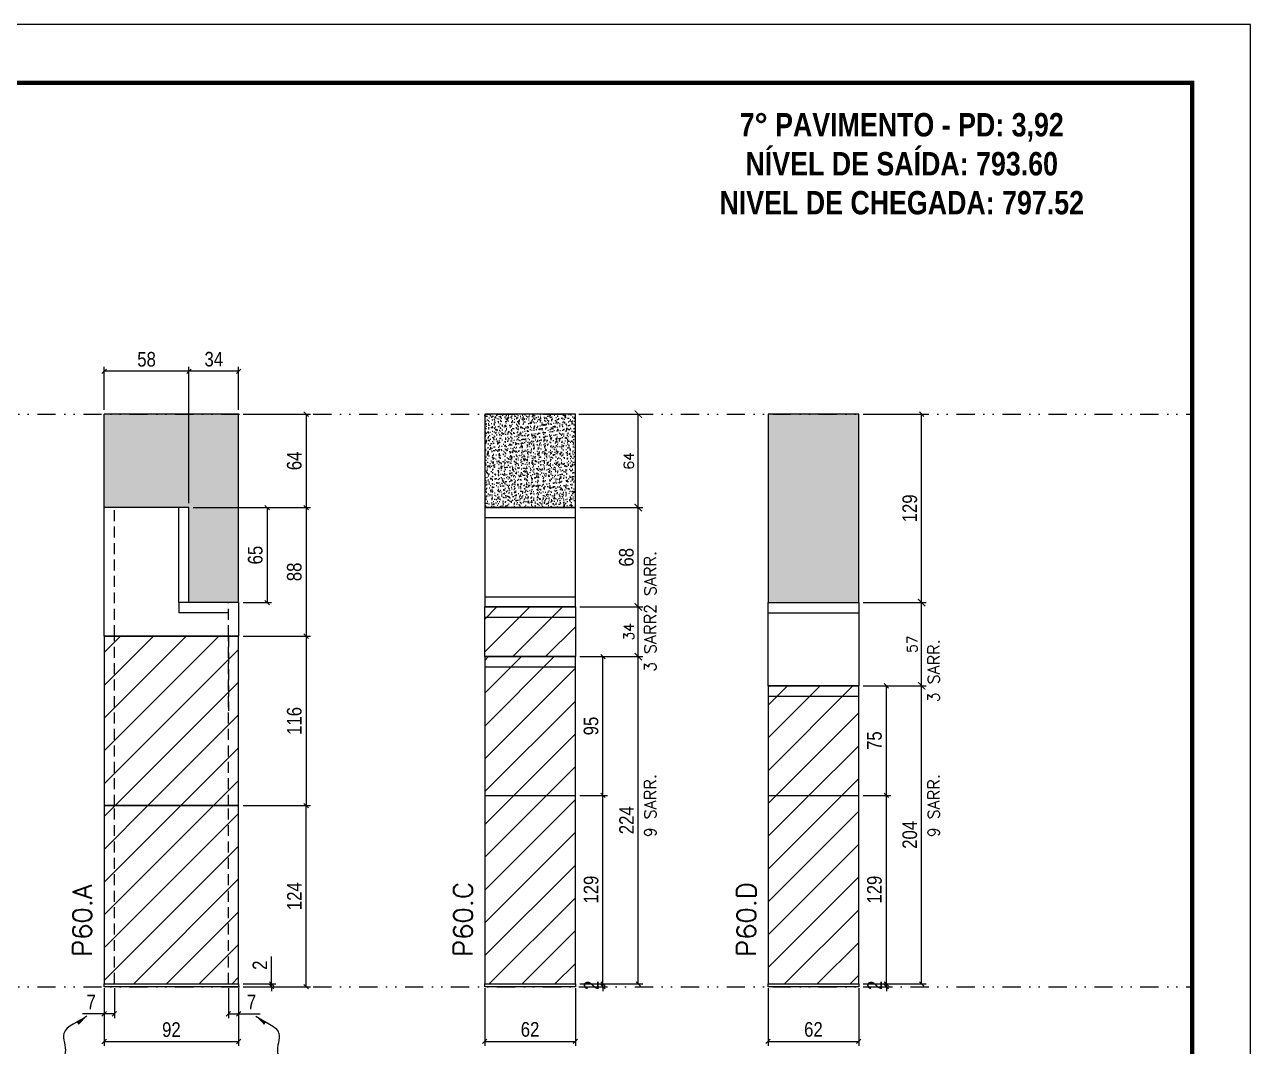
# Model space of a CAD drawing. Extents: x 28748 to 35002, y 14885 to 43501.
# Drawn here: x 34149 to 34988, y 32464 to 33164 of the extents above; entities that cross this region are included whole.
import ezdxf

# ---------------------------------------------------------------- set-up
doc = ezdxf.new("R2010")
doc.units = 0
for name, pattern in [('DASHED', [0.75, 0.5, -0.25]), ('DIVIDE2', [0.625, 0.25, -0.125, 0, -0.125, 0, -0.125]), ('HIDDEN', [0.375, 0.25, -0.125])]:
    doc.linetypes.add(name, pattern=pattern)
for name, color, linetype in [('COTA', 241, 'Continuous'), ('NOMENCLATURA', 7, 'Continuous'), ('Nível', 160, 'Continuous'), ('Painéis', 200, 'Continuous'), ('SARR_2.2x7', 40, 'Continuous'), ('Sarrafo de Pressão', 42, 'HIDDEN')]:
    doc.layers.add(name, color=color, linetype=linetype)
for name, color, linetype, lineweight in [('Folhas', 255, 'Continuous', 9), ('Hachura', 251, 'Continuous', 9), ('SARRAFO DE PRESSAO', 251, 'DASHED', 9), ('Texto Seção', 7, 'Continuous', 15)]:
    doc.layers.add(name, color=color, linetype=linetype, lineweight=lineweight)
doc.styles.add('COTA TECNICA', font='techl___.ttf', dxfattribs={"height": 10})
doc.styles.add('COTA TECNICA-50', font='techl___.ttf', dxfattribs={"height": 10})
doc.styles.add('REGUA-120', font='ROMANS.shx', dxfattribs={"height": 15})
doc.styles.add('ROMANC', font='techb___.ttf', dxfattribs={"height": 2.5})
doc.styles.add('ROMANS', font='romans.shx')
doc.styles.get("Standard").update_dxf_attribs({"font": 'arial.ttf'})
doc.dimstyles.new('COTA PAINEL-50', dxfattribs={"dimtxt": 10, "dimasz": 3, "dimexe": 3, "dimexo": 3, "dimgap": 3, "dimtad": 1, "dimdec": 1, "dimzin": 12, "dimdsep": 46, "dimtxsty": 'COTA TECNICA-50', "dimblk1": 'OBLIQUE', "dimblk2": 'OBLIQUE', "dimsah": 1, "dimcen": 0.9, "dimclrd": 4, "dimclre": 4, "dimclrt": 240, "dimadec": 1, "dimazin": 3, "dimtfac": 1, "dimtdec": 1, "dimtmove": 0, "dimatfit": 3, "dimfxl": 1, "dimtolj": 1, "dimtzin": 12, "dimarcsym": 0})
doc.dimstyles.new('Cota Paínel', dxfattribs={"dimtxt": 7, "dimasz": 5, "dimexe": 3, "dimexo": 3, "dimgap": 3, "dimtad": 1, "dimdec": 1, "dimzin": 12, "dimdsep": 46, "dimtxsty": 'ROMANS', "dimblk": 'ARCHTICK', "dimcen": 0, "dimclrd": 4, "dimclre": 4, "dimclrt": 1, "dimadec": 1, "dimazin": 3, "dimtfac": 1, "dimtdec": 1, "dimtmove": 0, "dimatfit": 3, "dimldrblk": 'OBLIQUE', "dimfxl": 1, "dimtolj": 1, "dimtzin": 12, "dimarcsym": 0})
doc.dimstyles.new('PAINEL', dxfattribs={"dimtxt": 10, "dimasz": 3, "dimexe": 3, "dimexo": 3, "dimgap": 3, "dimtad": 1, "dimdec": 1, "dimzin": 12, "dimdsep": 46, "dimtxsty": 'COTA TECNICA', "dimblk1": 'OBLIQUE', "dimblk2": 'OBLIQUE', "dimsah": 1, "dimcen": 0.9, "dimclrd": 4, "dimclre": 4, "dimclrt": 240, "dimadec": 1, "dimazin": 3, "dimtfac": 1, "dimtdec": 1, "dimtmove": 0, "dimatfit": 3, "dimfxl": 1, "dimtolj": 1, "dimtzin": 12, "dimarcsym": 0})
doc.dimstyles.get("Standard").update_dxf_attribs({"dimtxt": 0.18, "dimasz": 0.18, "dimexe": 0.18, "dimexo": 0.0625, "dimgap": 0.09, "dimtad": 0, "dimtih": 1, "dimtoh": 1, "dimdec": 4, "dimzin": 0, "dimdsep": 46, "dimtxsty": 'Standard', "dimcen": 0.09, "dimadec": 0, "dimazin": 0, "dimtfac": 1, "dimtdec": 4, "dimtofl": 0, "dimtmove": 0, "dimatfit": 3, "dimfxl": 1, "dimtolj": 1, "dimtzin": 0, "dimarcsym": 0})
pattern_1 = [(45, (-96946.595, 3666.239), (-11.2253202, 11.2253202), [])]
pattern_2 = [(45, (-97242.046, 3666.239), (-11.2253202, 11.2253202), [])]

# ---------------------------------------------------------------- blocks, each defined once
blk = doc.blocks.new('9999999999')
at = {"layer": 'Folhas'}
blk.add_lwpolyline([(98138.98, 34190.21), (99623.98, 34190.21), (99623.98, 35240.21), (98138.98, 35240.21)], close=True, dxfattribs=at)
at = {"layer": 'Folhas', "color": 30, "const_width": 3}
blk.add_lwpolyline([(98213.98, 34230.21), (99583.98, 34230.21), (99583.98, 35200.21), (98213.98, 35200.21)], close=True, dxfattribs=at)
blk = doc.blocks.new('_Oblique')
at = {"color": 0, "linetype": 'ByBlock', "lineweight": -2}
blk.add_line((-0.5, -0.5), (0.5, 0.5), dxfattribs=at)
blk = doc.blocks.new('*D822')
at = {"layer": 'COTA', "color": 4, "lineweight": -2, "transparency": 16777216}
for p, q in [((34203.86, 32503.85), (34203.86, 32464.4)), ((34295.86, 32503.85), (34295.86, 32464.4)), ((34203.86, 32467.4), (34295.86, 32467.4))]:
    blk.add_line(p, q, dxfattribs=at)
at = {"layer": 'Defpoints', "color": 0, "transparency": 16777216}
for p in [(34203.86, 32506.85), (34295.86, 32506.85), (34295.86, 32467.4)]:
    blk.add_point(p, dxfattribs=at)
at = {"layer": 'COTA', "color": 4, "lineweight": -2, "transparency": 16777216, "xscale": 3, "yscale": 3, "zscale": 3, "rotation": 180}
blk.add_blockref('_Oblique', (34203.86, 32467.4), dxfattribs=at)
at = {"layer": 'COTA', "color": 4, "lineweight": -2, "transparency": 16777216, "xscale": 3, "yscale": 3, "zscale": 3}
blk.add_blockref('_Oblique', (34295.86, 32467.4), dxfattribs=at)
at = {"layer": 'COTA', "color": 240, "transparency": 16777216, "insert": (34249.86, 32475.49), "char_height": 10, "attachment_point": 5, "style": 'COTA TECNICA'}
blk.add_mtext('\\A1;92', dxfattribs=at)
blk = doc.blocks.new('*D823')
at = {"layer": 'COTA', "color": 4, "lineweight": -2, "transparency": 16777216}
for p, q in [((34210.86, 32503.85), (34210.86, 32483.34)), ((34203.86, 32501.85), (34203.86, 32483.34)), ((34203.86, 32486.34), (34189.13, 32486.34)), ((34210.86, 32486.34), (34203.86, 32486.34))]:
    blk.add_line(p, q, dxfattribs=at)
at = {"layer": 'Defpoints', "color": 0, "transparency": 16777216}
for p in [(34203.86, 32504.85), (34210.86, 32506.85), (34203.86, 32486.34)]:
    blk.add_point(p, dxfattribs=at)
at = {"layer": 'COTA', "color": 4, "lineweight": -2, "transparency": 16777216, "xscale": 3, "yscale": 3, "zscale": 3, "rotation": 180}
blk.add_blockref('_Oblique', (34203.86, 32486.34), dxfattribs=at)
at = {"layer": 'COTA', "color": 4, "lineweight": -2, "transparency": 16777216, "xscale": 3, "yscale": 3, "zscale": 3}
blk.add_blockref('_Oblique', (34210.86, 32486.34), dxfattribs=at)
at = {"layer": 'COTA', "color": 240, "transparency": 16777216, "insert": (34194.99, 32494.41), "char_height": 10, "attachment_point": 5, "style": 'COTA TECNICA-50'}
blk.add_mtext('\\A1;7', dxfattribs=at)
blk = doc.blocks.new('*D824')
at = {"layer": 'COTA', "color": 4, "lineweight": -2, "transparency": 16777216}
for p, q in [((34288.86, 32503.85), (34288.86, 32483.34)), ((34295.86, 32501.85), (34295.86, 32483.34)), ((34288.86, 32486.34), (34295.86, 32486.34)), ((34295.86, 32486.34), (34310.59, 32486.34))]:
    blk.add_line(p, q, dxfattribs=at)
at = {"layer": 'Defpoints', "color": 0, "transparency": 16777216}
for p in [(34288.86, 32506.85), (34295.86, 32504.85), (34295.86, 32486.34)]:
    blk.add_point(p, dxfattribs=at)
at = {"layer": 'COTA', "color": 4, "lineweight": -2, "transparency": 16777216, "xscale": 3, "yscale": 3, "zscale": 3, "rotation": 180}
blk.add_blockref('_Oblique', (34288.86, 32486.34), dxfattribs=at)
at = {"layer": 'COTA', "color": 4, "lineweight": -2, "transparency": 16777216, "xscale": 3, "yscale": 3, "zscale": 3}
blk.add_blockref('_Oblique', (34295.86, 32486.34), dxfattribs=at)
at = {"layer": 'COTA', "color": 240, "transparency": 16777216, "insert": (34304.72, 32494.41), "char_height": 10, "attachment_point": 5, "style": 'COTA TECNICA-50'}
blk.add_mtext('\\A1;7', dxfattribs=at)
blk = doc.blocks.new('*D825')
at = {"layer": 'COTA', "color": 4, "lineweight": -2, "transparency": 16777216}
for p, q in [((34298.86, 32628.85), (34345.1, 32628.85)), ((34342.1, 32504.85), (34342.1, 32628.85)), ((34298.86, 32504.85), (34345.1, 32504.85))]:
    blk.add_line(p, q, dxfattribs=at)
at = {"layer": 'Defpoints', "color": 0, "transparency": 16777216}
for p in [(34295.86, 32628.85), (34342.1, 32628.85), (34295.86, 32504.85)]:
    blk.add_point(p, dxfattribs=at)
at = {"layer": 'COTA', "color": 4, "lineweight": -2, "transparency": 16777216, "xscale": 3, "yscale": 3, "zscale": 3}
for p, rotation in [((34342.1, 32628.85), 90), ((34342.1, 32504.85), 270)]:
    blk.add_blockref('_Oblique', p, dxfattribs=dict(at, rotation=rotation))
at = {"layer": 'COTA', "color": 240, "transparency": 16777216, "insert": (34334.02, 32566.85), "char_height": 10, "attachment_point": 5, "rotation": 90, "style": 'COTA TECNICA-50'}
blk.add_mtext('\\A1;124', dxfattribs=at)
blk = doc.blocks.new('*D826')
at = {"layer": 'COTA', "color": 4, "lineweight": -2, "transparency": 16777216}
for p, q in [((34318.38, 32506.85), (34318.38, 32525.65)), ((34298.86, 32506.85), (34321.38, 32506.85)), ((34298.86, 32504.85), (34321.38, 32504.85)), ((34318.38, 32504.85), (34318.38, 32506.85)), ((34318.38, 32504.85), (34318.38, 32501.85))]:
    blk.add_line(p, q, dxfattribs=at)
at = {"layer": 'Defpoints', "color": 0, "transparency": 16777216}
for p in [(34295.86, 32506.85), (34295.86, 32504.85), (34318.38, 32504.85)]:
    blk.add_point(p, dxfattribs=at)
at = {"layer": 'COTA', "color": 4, "lineweight": -2, "transparency": 16777216, "xscale": 3, "yscale": 3, "zscale": 3}
for p, rotation in [((34318.38, 32506.85), 270), ((34318.38, 32504.85), 90)]:
    blk.add_blockref('_Oblique', p, dxfattribs=dict(at, rotation=rotation))
at = {"layer": 'COTA', "color": 240, "transparency": 16777216, "insert": (34310.38, 32519.6), "char_height": 10, "attachment_point": 5, "rotation": 90, "style": 'COTA TECNICA-50'}
blk.add_mtext('\\A1;2', dxfattribs=at)
blk = doc.blocks.new('*D827')
at = {"layer": 'COTA', "color": 4, "linetype": 'ByBlock', "lineweight": -2, "transparency": 16777216}
for p, q in [((34298.86, 32744.85), (34345.1, 32744.85)), ((34342.1, 32744.85), (34342.1, 32628.85)), ((34298.86, 32628.85), (34345.1, 32628.85))]:
    blk.add_line(p, q, dxfattribs=at)
at = {"layer": 'Defpoints', "color": 0, "linetype": 'ByBlock', "transparency": 16777216}
for p in [(34295.86, 32744.85), (34295.86, 32628.85), (34342.1, 32628.85)]:
    blk.add_point(p, dxfattribs=at)
at = {"layer": 'COTA', "color": 4, "linetype": 'ByBlock', "lineweight": -2, "transparency": 16777216, "xscale": 3, "yscale": 3, "zscale": 3}
for p, rotation in [((34342.1, 32744.85), 90), ((34342.1, 32628.85), 270)]:
    blk.add_blockref('_Oblique', p, dxfattribs=dict(at, rotation=rotation))
at = {"layer": 'COTA', "color": 240, "linetype": 'ByBlock', "transparency": 16777216, "insert": (34333.99, 32686.85), "char_height": 10, "attachment_point": 5, "rotation": 90, "style": 'COTA TECNICA'}
blk.add_mtext('\\A1;116', dxfattribs=at)
blk = doc.blocks.new('*D828')
at = {"layer": 'COTA', "color": 4, "lineweight": -2, "transparency": 16777216}
for p, q in [((34464.3, 32503.85), (34464.3, 32464.51)), ((34526.3, 32503.85), (34526.3, 32464.51)), ((34464.3, 32467.51), (34526.3, 32467.51))]:
    blk.add_line(p, q, dxfattribs=at)
at = {"layer": 'Defpoints', "color": 0, "transparency": 16777216}
for p in [(34464.3, 32506.85), (34526.3, 32506.85), (34526.3, 32467.51)]:
    blk.add_point(p, dxfattribs=at)
at = {"layer": 'COTA', "color": 4, "lineweight": -2, "transparency": 16777216, "xscale": 3, "yscale": 3, "zscale": 3, "rotation": 180}
blk.add_blockref('_Oblique', (34464.3, 32467.51), dxfattribs=at)
at = {"layer": 'COTA', "color": 4, "lineweight": -2, "transparency": 16777216, "xscale": 3, "yscale": 3, "zscale": 3}
blk.add_blockref('_Oblique', (34526.3, 32467.51), dxfattribs=at)
at = {"layer": 'COTA', "color": 240, "transparency": 16777216, "insert": (34495.3, 32475.61), "char_height": 10, "attachment_point": 5, "style": 'COTA TECNICA'}
blk.add_mtext('\\A1;62', dxfattribs=at)
blk = doc.blocks.new('*D829')
at = {"layer": 'COTA', "color": 4, "lineweight": -2, "transparency": 16777216}
for p, q in [((34529.3, 32506.85), (34548.21, 32506.85)), ((34529.3, 32504.85), (34548.21, 32504.85)), ((34545.21, 32506.85), (34545.21, 32509.85)), ((34545.21, 32504.85), (34545.21, 32506.85)), ((34545.21, 32504.85), (34545.21, 32501.85))]:
    blk.add_line(p, q, dxfattribs=at)
at = {"layer": 'Defpoints', "color": 0, "transparency": 16777216}
for p in [(34526.3, 32506.85), (34526.3, 32504.85), (34545.21, 32506.85)]:
    blk.add_point(p, dxfattribs=at)
at = {"layer": 'COTA', "color": 4, "lineweight": -2, "transparency": 16777216, "xscale": 3, "yscale": 3, "zscale": 3}
for p, rotation in [((34545.21, 32506.85), 270), ((34545.21, 32504.85), 90)]:
    blk.add_blockref('_Oblique', p, dxfattribs=dict(at, rotation=rotation))
at = {"layer": 'COTA', "color": 240, "transparency": 16777216, "insert": (34537.21, 32505.85), "char_height": 10, "attachment_point": 5, "rotation": 90, "style": 'COTA TECNICA-50'}
blk.add_mtext('\\A1;2', dxfattribs=at)
blk = doc.blocks.new('*D1702')
at = {"layer": 'COTA', "color": 4, "linetype": 'ByBlock', "lineweight": -2, "transparency": 16777216}
for p, q in [((34529.3, 32730.85), (34572.39, 32730.85)), ((34569.39, 32506.85), (34569.39, 32730.85)), ((34529.3, 32506.85), (34572.39, 32506.85))]:
    blk.add_line(p, q, dxfattribs=at)
at = {"layer": 'Defpoints', "color": 0, "linetype": 'ByBlock', "transparency": 16777216}
for p in [(34526.3, 32730.85), (34569.39, 32730.85), (34526.3, 32506.85)]:
    blk.add_point(p, dxfattribs=at)
at = {"layer": 'COTA', "color": 4, "linetype": 'ByBlock', "lineweight": -2, "transparency": 16777216, "xscale": 3, "yscale": 3, "zscale": 3}
for p, rotation in [((34569.39, 32730.85), 90), ((34569.39, 32506.85), 270)]:
    blk.add_blockref('_Oblique', p, dxfattribs=dict(at, rotation=rotation))
at = {"layer": 'COTA', "color": 240, "linetype": 'ByBlock', "transparency": 16777216, "insert": (34561.31, 32618.85), "char_height": 10, "attachment_point": 5, "rotation": 90, "style": 'COTA TECNICA'}
blk.add_mtext('\\A1;224', dxfattribs=at)
blk = doc.blocks.new('*D1703')
at = {"layer": 'COTA', "color": 4, "linetype": 'ByBlock', "lineweight": -2, "transparency": 16777216}
for p, q in [((34529.3, 32635.85), (34548.21, 32635.85)), ((34545.21, 32506.85), (34545.21, 32635.85)), ((34529.3, 32506.85), (34548.21, 32506.85))]:
    blk.add_line(p, q, dxfattribs=at)
at = {"layer": 'Defpoints', "color": 0, "linetype": 'ByBlock', "transparency": 16777216}
for p in [(34526.3, 32635.85), (34545.21, 32635.85), (34526.3, 32506.85)]:
    blk.add_point(p, dxfattribs=at)
at = {"layer": 'COTA', "color": 4, "linetype": 'ByBlock', "lineweight": -2, "transparency": 16777216, "xscale": 3, "yscale": 3, "zscale": 3}
for p, rotation in [((34545.21, 32635.85), 90), ((34545.21, 32506.85), 270)]:
    blk.add_blockref('_Oblique', p, dxfattribs=dict(at, rotation=rotation))
at = {"layer": 'COTA', "color": 240, "linetype": 'ByBlock', "transparency": 16777216, "insert": (34537.12, 32571.35), "char_height": 10, "attachment_point": 5, "rotation": 90, "style": 'COTA TECNICA'}
blk.add_mtext('\\A1;129', dxfattribs=at)
blk = doc.blocks.new('*D1704')
at = {"layer": 'COTA', "color": 4, "linetype": 'ByBlock', "lineweight": -2, "transparency": 16777216}
for p, q in [((34529.3, 32730.85), (34548.21, 32730.85)), ((34545.21, 32635.85), (34545.21, 32730.85)), ((34529.3, 32635.85), (34548.21, 32635.85))]:
    blk.add_line(p, q, dxfattribs=at)
at = {"layer": 'Defpoints', "color": 0, "linetype": 'ByBlock', "transparency": 16777216}
for p in [(34526.3, 32730.85), (34545.21, 32730.85), (34526.3, 32635.85)]:
    blk.add_point(p, dxfattribs=at)
at = {"layer": 'COTA', "color": 4, "linetype": 'ByBlock', "lineweight": -2, "transparency": 16777216, "xscale": 3, "yscale": 3, "zscale": 3}
for p, rotation in [((34545.21, 32730.85), 90), ((34545.21, 32635.85), 270)]:
    blk.add_blockref('_Oblique', p, dxfattribs=dict(at, rotation=rotation))
at = {"layer": 'COTA', "color": 240, "linetype": 'ByBlock', "transparency": 16777216, "insert": (34537.07, 32683.35), "char_height": 10, "attachment_point": 5, "rotation": 90, "style": 'COTA TECNICA'}
blk.add_mtext('\\A1;95', dxfattribs=at)
blk = doc.blocks.new('*D830')
at = {"layer": 'COTA', "color": 4, "lineweight": -2, "transparency": 16777216}
for p, q in [((34658.23, 32503.85), (34658.23, 32464.51)), ((34720.23, 32503.85), (34720.23, 32464.51)), ((34658.23, 32467.51), (34720.23, 32467.51))]:
    blk.add_line(p, q, dxfattribs=at)
at = {"layer": 'Defpoints', "color": 0, "transparency": 16777216}
for p in [(34658.23, 32506.85), (34720.23, 32506.85), (34720.23, 32467.51)]:
    blk.add_point(p, dxfattribs=at)
at = {"layer": 'COTA', "color": 4, "lineweight": -2, "transparency": 16777216, "xscale": 3, "yscale": 3, "zscale": 3, "rotation": 180}
blk.add_blockref('_Oblique', (34658.23, 32467.51), dxfattribs=at)
at = {"layer": 'COTA', "color": 4, "lineweight": -2, "transparency": 16777216, "xscale": 3, "yscale": 3, "zscale": 3}
blk.add_blockref('_Oblique', (34720.23, 32467.51), dxfattribs=at)
at = {"layer": 'COTA', "color": 240, "transparency": 16777216, "insert": (34689.23, 32475.61), "char_height": 10, "attachment_point": 5, "style": 'COTA TECNICA'}
blk.add_mtext('\\A1;62', dxfattribs=at)
blk = doc.blocks.new('*D831')
at = {"layer": 'COTA', "color": 4, "lineweight": -2, "transparency": 16777216}
for p, q in [((34723.23, 32506.85), (34742.14, 32506.85)), ((34723.23, 32504.85), (34742.14, 32504.85)), ((34739.14, 32506.85), (34739.14, 32509.85)), ((34739.14, 32504.85), (34739.14, 32506.85)), ((34739.14, 32504.85), (34739.14, 32501.85))]:
    blk.add_line(p, q, dxfattribs=at)
at = {"layer": 'Defpoints', "color": 0, "transparency": 16777216}
for p in [(34720.23, 32506.85), (34720.23, 32504.85), (34739.14, 32506.85)]:
    blk.add_point(p, dxfattribs=at)
at = {"layer": 'COTA', "color": 4, "lineweight": -2, "transparency": 16777216, "xscale": 3, "yscale": 3, "zscale": 3}
for p, rotation in [((34739.14, 32506.85), 270), ((34739.14, 32504.85), 90)]:
    blk.add_blockref('_Oblique', p, dxfattribs=dict(at, rotation=rotation))
at = {"layer": 'COTA', "color": 240, "transparency": 16777216, "insert": (34731.14, 32505.85), "char_height": 10, "attachment_point": 5, "rotation": 90, "style": 'COTA TECNICA-50'}
blk.add_mtext('\\A1;2', dxfattribs=at)
blk = doc.blocks.new('*D1705')
at = {"layer": 'COTA', "color": 4, "linetype": 'ByBlock', "lineweight": -2, "transparency": 16777216}
for p, q in [((34723.23, 32710.85), (34766.31, 32710.85)), ((34763.31, 32506.85), (34763.31, 32710.85)), ((34723.23, 32506.85), (34766.31, 32506.85))]:
    blk.add_line(p, q, dxfattribs=at)
at = {"layer": 'Defpoints', "color": 0, "linetype": 'ByBlock', "transparency": 16777216}
for p in [(34720.23, 32710.85), (34763.31, 32710.85), (34720.23, 32506.85)]:
    blk.add_point(p, dxfattribs=at)
at = {"layer": 'COTA', "color": 4, "linetype": 'ByBlock', "lineweight": -2, "transparency": 16777216, "xscale": 3, "yscale": 3, "zscale": 3}
for p, rotation in [((34763.31, 32710.85), 90), ((34763.31, 32506.85), 270)]:
    blk.add_blockref('_Oblique', p, dxfattribs=dict(at, rotation=rotation))
at = {"layer": 'COTA', "color": 240, "linetype": 'ByBlock', "transparency": 16777216, "insert": (34755.21, 32608.85), "char_height": 10, "attachment_point": 5, "rotation": 90, "style": 'COTA TECNICA'}
blk.add_mtext('\\A1;204', dxfattribs=at)
blk = doc.blocks.new('*D1706')
at = {"layer": 'COTA', "color": 4, "linetype": 'ByBlock', "lineweight": -2, "transparency": 16777216}
for p, q in [((34723.23, 32635.85), (34742.14, 32635.85)), ((34739.14, 32506.85), (34739.14, 32635.85)), ((34723.23, 32506.85), (34742.14, 32506.85))]:
    blk.add_line(p, q, dxfattribs=at)
at = {"layer": 'Defpoints', "color": 0, "linetype": 'ByBlock', "transparency": 16777216}
for p in [(34720.23, 32635.85), (34739.14, 32635.85), (34720.23, 32506.85)]:
    blk.add_point(p, dxfattribs=at)
at = {"layer": 'COTA', "color": 4, "linetype": 'ByBlock', "lineweight": -2, "transparency": 16777216, "xscale": 3, "yscale": 3, "zscale": 3}
for p, rotation in [((34739.14, 32635.85), 90), ((34739.14, 32506.85), 270)]:
    blk.add_blockref('_Oblique', p, dxfattribs=dict(at, rotation=rotation))
at = {"layer": 'COTA', "color": 240, "linetype": 'ByBlock', "transparency": 16777216, "insert": (34731.05, 32571.35), "char_height": 10, "attachment_point": 5, "rotation": 90, "style": 'COTA TECNICA'}
blk.add_mtext('\\A1;129', dxfattribs=at)
blk = doc.blocks.new('*D1707')
at = {"layer": 'COTA', "color": 4, "linetype": 'ByBlock', "lineweight": -2, "transparency": 16777216}
for p, q in [((34723.23, 32710.85), (34742.14, 32710.85)), ((34739.14, 32635.85), (34739.14, 32710.85)), ((34723.23, 32635.85), (34742.14, 32635.85))]:
    blk.add_line(p, q, dxfattribs=at)
at = {"layer": 'Defpoints', "color": 0, "linetype": 'ByBlock', "transparency": 16777216}
for p in [(34720.23, 32710.85), (34739.14, 32710.85), (34720.23, 32635.85)]:
    blk.add_point(p, dxfattribs=at)
at = {"layer": 'COTA', "color": 4, "linetype": 'ByBlock', "lineweight": -2, "transparency": 16777216, "xscale": 3, "yscale": 3, "zscale": 3}
for p, rotation in [((34739.14, 32710.85), 90), ((34739.14, 32635.85), 270)]:
    blk.add_blockref('_Oblique', p, dxfattribs=dict(at, rotation=rotation))
at = {"layer": 'COTA', "color": 240, "linetype": 'ByBlock', "transparency": 16777216, "insert": (34731.03, 32673.35), "char_height": 10, "attachment_point": 5, "rotation": 90, "style": 'COTA TECNICA'}
blk.add_mtext('\\A1;75', dxfattribs=at)
blk = doc.blocks.new('_ArchTick')
at = {"color": 0, "linetype": 'ByBlock', "const_width": 0.15}
blk.add_lwpolyline([(-0.5, -0.5), (0.5, 0.5)], dxfattribs=at)
blk = doc.blocks.new('*D1709')
at = {"layer": 'COTA', "color": 4, "lineweight": -2, "transparency": 16777216}
for p, q in [((34529.3, 32764.85), (34572.39, 32764.85)), ((34569.39, 32730.85), (34569.39, 32764.85)), ((34529.3, 32730.85), (34572.39, 32730.85))]:
    blk.add_line(p, q, dxfattribs=at)
at = {"layer": 'Defpoints', "color": 0, "transparency": 16777216}
for p in [(34526.3, 32764.85), (34569.39, 32764.85), (34526.3, 32730.85)]:
    blk.add_point(p, dxfattribs=at)
at = {"layer": 'COTA', "color": 4, "lineweight": -2, "transparency": 16777216, "xscale": 5, "yscale": 5, "zscale": 5}
for p, rotation in [((34569.39, 32764.85), 90), ((34569.39, 32730.85), 270)]:
    blk.add_blockref('_ArchTick', p, dxfattribs=dict(at, rotation=rotation))
at = {"layer": 'COTA', "color": 1, "transparency": 16777216, "insert": (34562.89, 32747.85), "char_height": 7, "attachment_point": 5, "rotation": 90, "style": 'ROMANS'}
blk.add_mtext('\\A1;34', dxfattribs=at)
blk = doc.blocks.new('*D1710')
at = {"layer": 'COTA', "color": 4, "lineweight": -2, "transparency": 16777216}
for p, q in [((34723.23, 32767.85), (34766.31, 32767.85)), ((34763.31, 32710.85), (34763.31, 32767.85)), ((34723.23, 32710.85), (34766.31, 32710.85))]:
    blk.add_line(p, q, dxfattribs=at)
at = {"layer": 'Defpoints', "color": 0, "transparency": 16777216}
for p in [(34720.23, 32767.85), (34763.31, 32767.85), (34720.23, 32710.85)]:
    blk.add_point(p, dxfattribs=at)
at = {"layer": 'COTA', "color": 4, "lineweight": -2, "transparency": 16777216, "xscale": 5, "yscale": 5, "zscale": 5}
for p, rotation in [((34763.31, 32767.85), 90), ((34763.31, 32710.85), 270)]:
    blk.add_blockref('_ArchTick', p, dxfattribs=dict(at, rotation=rotation))
at = {"layer": 'COTA', "color": 1, "transparency": 16777216, "insert": (34756.81, 32739.35), "char_height": 7, "attachment_point": 5, "rotation": 90, "style": 'ROMANS'}
blk.add_mtext('\\A1;57', dxfattribs=at)
blk = doc.blocks.new('*D2071')
at = {"layer": 'COTA', "color": 4, "lineweight": -2, "transparency": 16777216}
for p, q in [((34723.23, 32896.85), (34766.31, 32896.85)), ((34763.31, 32767.85), (34763.31, 32896.85)), ((34723.23, 32767.85), (34766.31, 32767.85))]:
    blk.add_line(p, q, dxfattribs=at)
at = {"layer": 'Defpoints', "color": 0, "transparency": 16777216}
for p in [(34720.23, 32896.85), (34763.31, 32896.85), (34720.23, 32767.85)]:
    blk.add_point(p, dxfattribs=at)
at = {"layer": 'COTA', "color": 4, "lineweight": -2, "transparency": 16777216, "xscale": 3, "yscale": 3, "zscale": 3}
for p, rotation in [((34763.31, 32896.85), 90), ((34763.31, 32767.85), 270)]:
    blk.add_blockref('_Oblique', p, dxfattribs=dict(at, rotation=rotation))
at = {"layer": 'COTA', "color": 240, "transparency": 16777216, "insert": (34755.22, 32832.35), "char_height": 10, "attachment_point": 5, "rotation": 90, "style": 'COTA TECNICA-50'}
blk.add_mtext('\\A1;129', dxfattribs=at)
blk = doc.blocks.new('*D2038')
at = {"layer": 'COTA', "color": 4, "lineweight": -2, "transparency": 16777216}
for p, q in [((34529.3, 32896.85), (34572.39, 32896.85)), ((34569.39, 32832.85), (34569.39, 32896.85)), ((34529.3, 32832.85), (34572.39, 32832.85))]:
    blk.add_line(p, q, dxfattribs=at)
at = {"layer": 'Defpoints', "color": 0, "transparency": 16777216}
for p in [(34526.3, 32896.85), (34569.39, 32896.85), (34526.3, 32832.85)]:
    blk.add_point(p, dxfattribs=at)
at = {"layer": 'COTA', "color": 4, "lineweight": -2, "transparency": 16777216, "xscale": 5, "yscale": 5, "zscale": 5}
for p, rotation in [((34569.39, 32896.85), 90), ((34569.39, 32832.85), 270)]:
    blk.add_blockref('_ArchTick', p, dxfattribs=dict(at, rotation=rotation))
at = {"layer": 'COTA', "color": 1, "transparency": 16777216, "insert": (34562.89, 32864.85), "char_height": 7, "attachment_point": 5, "rotation": 90, "style": 'ROMANS'}
blk.add_mtext('\\A1;64', dxfattribs=at)
blk = doc.blocks.new('*D2162')
at = {"layer": 'COTA', "color": 4, "lineweight": -2, "transparency": 16777216}
for p, q in [((34529.3, 32832.85), (34572.39, 32832.85)), ((34569.39, 32764.85), (34569.39, 32832.85)), ((34529.3, 32764.85), (34572.39, 32764.85))]:
    blk.add_line(p, q, dxfattribs=at)
at = {"layer": 'Defpoints', "color": 0, "transparency": 16777216}
for p in [(34526.3, 32832.85), (34569.39, 32832.85), (34526.3, 32764.85)]:
    blk.add_point(p, dxfattribs=at)
at = {"layer": 'COTA', "color": 4, "lineweight": -2, "transparency": 16777216, "xscale": 3, "yscale": 3, "zscale": 3}
for p, rotation in [((34569.39, 32832.85), 90), ((34569.39, 32764.85), 270)]:
    blk.add_blockref('_Oblique', p, dxfattribs=dict(at, rotation=rotation))
at = {"layer": 'COTA', "color": 240, "transparency": 16777216, "insert": (34561.26, 32798.85), "char_height": 10, "attachment_point": 5, "rotation": 90, "style": 'COTA TECNICA'}
blk.add_mtext('\\A1;68', dxfattribs=at)
blk = doc.blocks.new('*D2536')
at = {"layer": 'COTA', "color": 4, "lineweight": -2, "transparency": 16777216}
for p, q in [((34298.86, 32896.85), (34345.1, 32896.85)), ((34342.1, 32896.85), (34342.1, 32832.85)), ((34298.86, 32832.85), (34345.1, 32832.85))]:
    blk.add_line(p, q, dxfattribs=at)
at = {"layer": 'Defpoints', "color": 0, "transparency": 16777216}
for p in [(34295.86, 32896.85), (34295.86, 32832.85), (34342.1, 32832.85)]:
    blk.add_point(p, dxfattribs=at)
at = {"layer": 'COTA', "color": 4, "lineweight": -2, "transparency": 16777216, "xscale": 3, "yscale": 3, "zscale": 3}
for p, rotation in [((34342.1, 32896.85), 90), ((34342.1, 32832.85), 270)]:
    blk.add_blockref('_Oblique', p, dxfattribs=dict(at, rotation=rotation))
at = {"layer": 'COTA', "color": 240, "transparency": 16777216, "insert": (34333.99, 32864.85), "char_height": 10, "attachment_point": 5, "rotation": 90, "style": 'COTA TECNICA'}
blk.add_mtext('\\A1;64', dxfattribs=at)
blk = doc.blocks.new('*D2537')
at = {"layer": 'COTA', "color": 4, "lineweight": -2, "transparency": 16777216}
for p, q in [((34261.86, 32835.85), (34261.86, 32929.21)), ((34295.86, 32926.21), (34261.86, 32926.21)), ((34295.86, 32899.85), (34295.86, 32929.21))]:
    blk.add_line(p, q, dxfattribs=at)
at = {"layer": 'Defpoints', "color": 0, "transparency": 16777216}
for p in [(34261.86, 32926.21), (34295.86, 32896.85), (34261.86, 32832.85)]:
    blk.add_point(p, dxfattribs=at)
at = {"layer": 'COTA', "color": 4, "lineweight": -2, "transparency": 16777216, "xscale": 3, "yscale": 3, "zscale": 3, "rotation": 180}
blk.add_blockref('_Oblique', (34261.86, 32926.21), dxfattribs=at)
at = {"layer": 'COTA', "color": 4, "lineweight": -2, "transparency": 16777216, "xscale": 3, "yscale": 3, "zscale": 3}
blk.add_blockref('_Oblique', (34295.86, 32926.21), dxfattribs=at)
at = {"layer": 'COTA', "color": 240, "transparency": 16777216, "insert": (34278.86, 32934.43), "char_height": 10, "attachment_point": 5, "style": 'COTA TECNICA'}
blk.add_mtext('\\A1;34', dxfattribs=at)
blk = doc.blocks.new('*D2538')
at = {"layer": 'COTA', "color": 4, "lineweight": -2, "transparency": 16777216}
for p, q in [((34203.86, 32899.85), (34203.86, 32929.21)), ((34261.86, 32926.21), (34203.86, 32926.21)), ((34261.86, 32835.85), (34261.86, 32929.21))]:
    blk.add_line(p, q, dxfattribs=at)
at = {"layer": 'Defpoints', "color": 0, "transparency": 16777216}
for p in [(34203.86, 32926.21), (34203.86, 32896.85), (34261.86, 32832.85)]:
    blk.add_point(p, dxfattribs=at)
at = {"layer": 'COTA', "color": 4, "lineweight": -2, "transparency": 16777216, "xscale": 3, "yscale": 3, "zscale": 3, "rotation": 180}
blk.add_blockref('_Oblique', (34203.86, 32926.21), dxfattribs=at)
at = {"layer": 'COTA', "color": 4, "lineweight": -2, "transparency": 16777216, "xscale": 3, "yscale": 3, "zscale": 3}
blk.add_blockref('_Oblique', (34261.86, 32926.21), dxfattribs=at)
at = {"layer": 'COTA', "color": 240, "transparency": 16777216, "insert": (34232.86, 32934.34), "char_height": 10, "attachment_point": 5, "style": 'COTA TECNICA'}
blk.add_mtext('\\A1;58', dxfattribs=at)
blk = doc.blocks.new('*D2539')
at = {"layer": 'COTA', "color": 4, "lineweight": -2, "transparency": 16777216}
for p, q in [((34264.86, 32832.85), (34318.4, 32832.85)), ((34315.4, 32832.85), (34315.4, 32767.85)), ((34298.86, 32767.85), (34318.4, 32767.85))]:
    blk.add_line(p, q, dxfattribs=at)
at = {"layer": 'Defpoints', "color": 0, "transparency": 16777216}
for p in [(34261.86, 32832.85), (34295.86, 32767.85), (34315.4, 32767.85)]:
    blk.add_point(p, dxfattribs=at)
at = {"layer": 'COTA', "color": 4, "lineweight": -2, "transparency": 16777216, "xscale": 3, "yscale": 3, "zscale": 3}
for p, rotation in [((34315.4, 32832.85), 90), ((34315.4, 32767.85), 270)]:
    blk.add_blockref('_Oblique', p, dxfattribs=dict(at, rotation=rotation))
at = {"layer": 'COTA', "color": 240, "transparency": 16777216, "insert": (34307.29, 32800.35), "char_height": 10, "attachment_point": 5, "rotation": 90, "style": 'COTA TECNICA'}
blk.add_mtext('\\A1;65', dxfattribs=at)
blk = doc.blocks.new('*D2540')
at = {"layer": 'COTA', "color": 4, "lineweight": -2, "transparency": 16777216}
for p, q in [((34264.86, 32832.85), (34345.1, 32832.85)), ((34342.1, 32832.85), (34342.1, 32744.85)), ((34298.86, 32744.85), (34345.1, 32744.85))]:
    blk.add_line(p, q, dxfattribs=at)
at = {"layer": 'Defpoints', "color": 0, "transparency": 16777216}
for p in [(34261.86, 32832.85), (34295.86, 32744.85), (34342.1, 32744.85)]:
    blk.add_point(p, dxfattribs=at)
at = {"layer": 'COTA', "color": 4, "lineweight": -2, "transparency": 16777216, "xscale": 3, "yscale": 3, "zscale": 3}
for p, rotation in [((34342.1, 32832.85), 90), ((34342.1, 32744.85), 270)]:
    blk.add_blockref('_Oblique', p, dxfattribs=dict(at, rotation=rotation))
at = {"layer": 'COTA', "color": 240, "transparency": 16777216, "insert": (34334, 32788.85), "char_height": 10, "attachment_point": 5, "rotation": 90, "style": 'COTA TECNICA'}
blk.add_mtext('\\A1;88', dxfattribs=at)

msp = doc.modelspace()

# ---------------------------------------------------------------- hatches: boundary and pattern name
at = {"layer": 'COTA', "linetype": 'ByBlock'}
h = msp.add_hatch(dxfattribs=at)
h.set_pattern_fill('AR-CONC', color=256, scale=0.03)
h.set_pattern_definition([(50, (3211.149, 41), (5.46554007, -0.47817257), [0.5715, -6.2865]), (355, (3211.149, 41), (-1.05730264, 5.73170536), [0.4572, -5.0292175]), (100.451445, (3211.604, 40.96), (4.4082374, 5.25353256), [0.48570026, -5.34270734]), (46.1842, (3211.149, 42.524), (8.1323712, -1.2612698), [0.85725, -9.42975]), (96.635558, (3211.8265, 42.419), (7.122124, 7.4227837), [0.7285507, -8.0140682]), (351.184151, (3211.149, 42.524), (7.122124, 7.4227837), [0.685799, -7.543792]), (21, (3211.911, 42.143), (4.54843174, -3.06795595), [0.5715, -6.2865]), (326, (3211.911, 42.143), (1.85406085, 5.525639), [0.4572, -5.0292]), (71.451445, (3212.29, 41.8873), (6.4024926, 2.45768307), [0.48570026, -5.3426981]), (37.5, (3211.1488, 41), (0.0926581, 2.53665117), [0, -4.96824, 0, -5.1054, 0, -5.04825]), (7.5, (3211.1488, 41), (2.00458988, 3.00541724), [0, -2.91084, 0, -4.85394, 0, -1.92405]), (327.5, (3209.4495, 41), (4.067717855, -0.17186232), [0, -1.905, 0, -5.9436, 0, -7.8867]), (317.5, (3208.6875, 41), (4.44387544, 0.76279473), [0, -2.4765, 0, -3.94716, 0, -5.6007])])
h.paths.add_polyline_path([(34295.86, 32767.85), (34261.86, 32767.85), (34261.86, 32832.85), (34203.86, 32832.85), (34203.86, 32896.85), (34295.86, 32896.85)])
h = msp.add_hatch(dxfattribs=at)
h.set_pattern_fill('AR-CONC', color=256, scale=0.03)
h.set_pattern_definition([(50, (27370.8086, 35580.31), (5.46554, -0.4781726), [0.5715, -6.2865]), (355, (27370.8086, 35580.31), (-1.0573026, 5.7317054), [0.4572, -5.0292175]), (100.451445, (27371.264, 35580.2703), (4.4082374, 5.2535326), [0.4857003, -5.3427073]), (46.1842, (27370.8086, 35581.834), (8.132371, -1.26127), [0.85725, -9.42975]), (96.63556, (27371.486, 35581.729), (7.122124, 7.422784), [0.728551, -8.014068]), (351.18415, (27370.809, 35581.834), (7.122124, 7.422784), [0.685799, -7.543792]), (21, (27371.5706, 35581.453), (4.5484317, -3.067956), [0.5715, -6.2865]), (326, (27371.5706, 35581.453), (1.854061, 5.525639), [0.4572, -5.0292]), (71.451445, (27371.9496, 35581.1975), (6.4024926, 2.457683), [0.4857003, -5.342698]), (37.5, (27370.8086, 35580.3102), (0.0926581, 2.53665117), [0, -4.96824, 0, -5.1054, 0, -5.04825]), (7.5, (27370.8086, 35580.3102), (2.0045899, 3.0054172), [0, -2.91084, 0, -4.85394, 0, -1.92405]), (327.5, (27369.1093, 35580.3102), (4.06771786, -0.1718623), [0, -1.905, 0, -5.9436, 0, -7.8867]), (317.5, (27368.3473, 35580.31), (4.4438754, 0.7627947), [0, -2.4765, 0, -3.94716, 0, -5.6007])])
h.paths.add_polyline_path([(34526.3, 32896.85), (34464.3, 32896.85), (34464.3, 32832.85), (34526.3, 32832.85)])
h = msp.add_hatch(dxfattribs=at)
h.set_pattern_fill('AR-CONC', color=256, scale=0.03)
h.set_pattern_definition([(50, (27370.8086, 35571.31), (5.46554, -0.4781726), [0.5715, -6.2865]), (355, (27370.8086, 35571.31), (-1.0573026, 5.7317054), [0.4572, -5.0292175]), (100.451445, (27371.264, 35571.2703), (4.4082374, 5.2535326), [0.4857003, -5.3427073]), (46.1842, (27370.8086, 35572.834), (8.132371, -1.26127), [0.85725, -9.42975]), (96.63556, (27371.486, 35572.729), (7.122124, 7.422784), [0.728551, -8.014068]), (351.18415, (27370.809, 35572.834), (7.122124, 7.422784), [0.685799, -7.543792]), (21, (27371.5706, 35572.453), (4.5484317, -3.067956), [0.5715, -6.2865]), (326, (27371.5706, 35572.453), (1.854061, 5.525639), [0.4572, -5.0292]), (71.451445, (27371.9496, 35572.1975), (6.4024926, 2.457683), [0.4857003, -5.342698]), (37.5, (27370.8086, 35571.3102), (0.0926581, 2.53665117), [0, -4.96824, 0, -5.1054, 0, -5.04825]), (7.5, (27370.8086, 35571.3102), (2.0045899, 3.0054172), [0, -2.91084, 0, -4.85394, 0, -1.92405]), (327.5, (27369.1093, 35571.3102), (4.06771786, -0.1718623), [0, -1.905, 0, -5.9436, 0, -7.8867]), (317.5, (27368.3473, 35571.31), (4.4438754, 0.7627947), [0, -2.4765, 0, -3.94716, 0, -5.6007])])
h.paths.add_polyline_path([(34658.23, 32767.85), (34720.23, 32767.85), (34720.23, 32896.85), (34658.23, 32896.85)])
at = {"layer": 'Hachura', "linetype": 'ByBlock'}
h = msp.add_hatch(dxfattribs=at)
h.set_pattern_fill('ANSI31', color=256, scale=5)
h.set_pattern_definition([(45, (27370.809, 35541.31), (-11.22532, 11.22532), [])])
h.paths.add_polyline_path([(34464.3, 32764.85), (34464.3, 32730.85), (34526.3, 32730.85), (34526.3, 32764.85)])
h = msp.add_hatch(dxfattribs=at)
h.set_pattern_fill('ANSI31', color=256, scale=5)
h.set_pattern_definition(pattern_1)
h.paths.add_polyline_path([(34295.86, 32744.85), (34203.86, 32744.85), (34203.86, 32628.85), (34295.86, 32628.85)])
h = msp.add_hatch(dxfattribs=at)
h.set_pattern_fill('ANSI31', color=256, scale=5)
h.set_pattern_definition(pattern_2)
h.paths.add_polyline_path([(34464.3, 32635.85), (34526.3, 32635.85), (34526.3, 32730.85), (34464.3, 32730.85)])
h = msp.add_hatch(dxfattribs=at)
h.set_pattern_fill('ANSI31', color=256, scale=5)
h.set_pattern_definition(pattern_2)
h.paths.add_polyline_path([(34658.23, 32635.85), (34720.23, 32635.85), (34720.23, 32710.85), (34658.23, 32710.85)])
h = msp.add_hatch(dxfattribs=at)
h.set_pattern_fill('ANSI31', color=256, scale=5)
h.set_pattern_definition(pattern_2)
h.paths.add_polyline_path([(34526.3, 32635.85), (34464.3, 32635.85), (34464.3, 32506.85), (34526.3, 32506.85)])
h = msp.add_hatch(dxfattribs=at)
h.set_pattern_fill('ANSI31', color=256, scale=5)
h.set_pattern_definition(pattern_2)
h.paths.add_polyline_path([(34720.23, 32635.85), (34658.23, 32635.85), (34658.23, 32506.85), (34720.23, 32506.85)])
h = msp.add_hatch(dxfattribs=at)
h.set_pattern_fill('ANSI31', color=256, scale=5)
h.set_pattern_definition(pattern_1)
h.paths.add_polyline_path([(34295.86, 32628.85), (34203.86, 32628.85), (34203.86, 32506.85), (34295.86, 32506.85)])

# ---------------------------------------------------------------- linework, layer by layer
at = {"layer": 'COTA', "linetype": 'ByBlock'}
for p, q in [((34203.86, 32832.85), (34203.86, 32896.85)), ((34295.86, 32896.85), (34203.86, 32896.85)), ((34295.86, 32767.85), (34295.86, 32896.85))]:
    msp.add_line(p, q, dxfattribs=at)
for points in [[(34464.3, 32832.85), (34526.3, 32832.85), (34526.3, 32896.85), (34464.3, 32896.85)], [(34658.23, 32767.85), (34720.23, 32767.85), (34720.23, 32896.85), (34658.23, 32896.85)]]:
    msp.add_lwpolyline(points, close=True, dxfattribs=at)
at = {"layer": 'Nível', "color": 4, "linetype": 'DIVIDE2', "ltscale": 50}
for p, q in [((33938, 32896.85), (34948.34, 32896.85)), ((33938, 32504.85), (34948.34, 32504.85))]:
    msp.add_line(p, q, dxfattribs=at)
at = {"layer": 'Painéis'}
for p, q in [((34203.86, 32744.85), (34203.86, 32832.85)), ((34261.86, 32832.85), (34203.86, 32832.85)), ((34261.86, 32767.85), (34261.86, 32832.85)), ((34526.3, 32832.85), (34464.3, 32832.85)), ((34464.3, 32832.85), (34464.3, 32764.85)), ((34526.3, 32764.85), (34526.3, 32832.85)), ((34295.86, 32767.85), (34261.86, 32767.85)), ((34295.86, 32767.85), (34295.86, 32744.85)), ((34526.3, 32764.85), (34464.3, 32764.85)), ((34464.3, 32764.85), (34526.3, 32764.85)), ((34203.86, 32744.85), (34295.86, 32744.85)), ((34295.86, 32744.85), (34203.86, 32744.85)), ((34464.3, 32730.85), (34526.3, 32730.85)), ((34526.3, 32730.85), (34464.3, 32730.85)), ((34464.3, 32730.85), (34464.3, 32730.85)), ((34526.3, 32730.85), (34526.3, 32730.85)), ((34658.23, 32710.85), (34720.23, 32710.85)), ((34720.23, 32710.85), (34658.23, 32710.85)), ((34658.23, 32710.85), (34658.23, 32710.85)), ((34720.23, 32710.85), (34720.23, 32710.85)), ((34464.3, 32635.85), (34526.3, 32635.85)), ((34658.23, 32635.85), (34720.23, 32635.85))]:
    msp.add_line(p, q, dxfattribs=at)
for points in [[(34464.3, 32764.85), (34526.3, 32764.85), (34526.3, 32730.85), (34464.3, 32730.85)], [(34658.23, 32767.85), (34720.23, 32767.85), (34720.23, 32710.85), (34658.23, 32710.85)], [(34203.86, 32628.85), (34295.86, 32628.85), (34295.86, 32744.85), (34203.86, 32744.85)], [(34464.3, 32506.85), (34526.3, 32506.85), (34526.3, 32730.85), (34464.3, 32730.85)], [(34658.23, 32506.85), (34720.23, 32506.85), (34720.23, 32710.85), (34658.23, 32710.85)], [(34203.86, 32506.85), (34295.86, 32506.85), (34295.86, 32628.85), (34203.86, 32628.85)], [(34203.86, 32506.85), (34295.86, 32506.85), (34295.86, 32504.85), (34203.86, 32504.85)], [(34464.3, 32506.85), (34526.3, 32506.85), (34526.3, 32504.85), (34464.3, 32504.85)], [(34658.23, 32506.85), (34720.23, 32506.85), (34720.23, 32504.85), (34658.23, 32504.85)]]:
    msp.add_lwpolyline(points, close=True, dxfattribs=at)
at = {"layer": 'SARR_2.2x7'}
for p, q in [((34254.86, 32767.85), (34254.86, 32832.85)), ((34526.3, 32825.85), (34464.3, 32825.85)), ((34464.3, 32771.85), (34526.3, 32771.85)), ((34254.86, 32767.85), (34254.86, 32760.85)), ((34261.86, 32767.85), (34254.86, 32767.85)), ((34288.86, 32760.85), (34254.86, 32760.85)), ((34464.3, 32757.85), (34526.3, 32757.85)), ((34658.23, 32760.85), (34720.23, 32760.85)), ((34464.3, 32723.85), (34526.3, 32723.85)), ((34658.23, 32703.85), (34720.23, 32703.85))]:
    msp.add_line(p, q, dxfattribs=at)
at = {"layer": 'Sarrafo de Pressão', "ltscale": 30}
for p, q in [((34210.86, 32744.85), (34210.86, 32832.85)), ((34288.86, 32744.85), (34288.86, 32767.85)), ((34210.86, 32628.85), (34210.86, 32744.85)), ((34288.86, 32628.85), (34288.86, 32744.85)), ((34288.86, 32744.85), (34288.86, 32693.85)), ((34210.86, 32506.85), (34210.86, 32628.85)), ((34288.86, 32506.85), (34288.86, 32628.85))]:
    msp.add_line(p, q, dxfattribs=at)

# ---------------------------------------------------------------- block references
at = {"layer": 'SARRAFO DE PRESSAO', "color": 6, "linetype": 'ByBlock'}
msp.add_blockref('9999999999', (-64635.64, -2076.64), dxfattribs=at)

# ---------------------------------------------------------------- texts
at = {"layer": 'NOMENCLATURA', "color": 2, "insert": (34749.67, 33129.63), "char_height": 16, "attachment_point": 2, "style": 'ROMANC'}
msp.add_mtext_dynamic_manual_height_columns('\\P7° PAVIMENTO - PD: 3,92\\PNÍVEL DE SAÍDA: 793.60\\PNIVEL DE CHEGADA: 797.52', width=300.2766, gutter_width=1, heights=[0], dxfattribs=at)
at = {"layer": 'Texto Seção', "linetype": 'Continuous', "style": 'ROMANS'}
for s, p in [('2 SARR.', (34581.57, 32760.05)), ('3 SARR.', (34581.57, 32720.4)), ('3 SARR.', (34775.5, 32699.56)), ('9 SARR.', (34581.57, 32607.22)), ('9 SARR.', (34775.5, 32607.22))]:
    msp.add_text(s, height=8, rotation=90, dxfattribs=at).set_placement(p)
at = {"layer": 'Texto Seção', "char_height": 13, "width": 285.3299, "attachment_point": 7, "rotation": 90, "style": 'REGUA-120'}
for s, insert in [('P60.A', (34195.31, 32525.32)), ('P60.C', (34455.97, 32525.32)), ('P60.D', (34649.9, 32525.32))]:
    msp.add_mtext(s, dxfattribs=dict(at, insert=insert))

# ---------------------------------------------------------------- dimensions: what is measured, and where the dimension line sits
at = {"layer": 'COTA'}
dim = msp.add_linear_dim(base=(34203.86, 32926.21), p1=(34261.86, 32832.85), p2=(34203.86, 32896.85), angle=180, dimstyle='PAINEL', override={"dimtmove": 1}, dxfattribs=at)
dim.commit()
dim.dimension.update_dxf_attribs({"geometry": '*D2538', "text_midpoint": (34232.86, 32934.34)})
for base, p1, p2, angle, dimstyle, picture, middle in [((34261.86, 32926.21), (34295.86, 32896.85), (34261.86, 32832.85), 180, 'PAINEL', '*D2537', (34278.86, 32934.43)), ((34342.1, 32832.85), (34295.86, 32896.85), (34295.86, 32832.85), 90, 'PAINEL', '*D2536', (34333.99, 32864.85)), ((34569.39, 32896.85), (34526.3, 32832.85), (34526.3, 32896.85), 90, 'Cota Paínel', '*D2038', (34562.89, 32864.85)), ((34763.31, 32896.85), (34720.23, 32767.85), (34720.23, 32896.85), 90, 'COTA PAINEL-50', '*D2071', (34755.22, 32832.35)), ((34315.4, 32767.85), (34261.86, 32832.85), (34295.86, 32767.85), 90, 'PAINEL', '*D2539', (34307.29, 32800.35)), ((34342.1, 32744.85), (34261.86, 32832.85), (34295.86, 32744.85), 90, 'PAINEL', '*D2540', (34334, 32788.85)), ((34569.39, 32832.85), (34526.3, 32764.85), (34526.3, 32832.85), 90, 'PAINEL', '*D2162', (34561.26, 32798.85)), ((34569.39, 32764.85), (34526.3, 32730.85), (34526.3, 32764.85), 90, 'Cota Paínel', '*D1709', (34562.89, 32747.85)), ((34763.31, 32767.85), (34720.23, 32710.85), (34720.23, 32767.85), 90, 'Cota Paínel', '*D1710', (34756.81, 32739.35)), ((34342.1, 32628.85), (34295.86, 32504.85), (34295.86, 32628.85), 90, 'COTA PAINEL-50', '*D825', (34334.02, 32566.85)), ((34203.86, 32486.34), (34210.86, 32506.85), (34203.86, 32504.85), 180, 'COTA PAINEL-50', '*D823', (34194.99, 32494.41))]:
    dim = msp.add_linear_dim(base=base, p1=p1, p2=p2, angle=angle, dimstyle=dimstyle, dxfattribs=at)
    dim.commit()
    dim.dimension.update_dxf_attribs({"geometry": picture, "text_midpoint": middle})
at = {"layer": 'COTA', "linetype": 'ByBlock'}
for base, p1, p2, picture, middle in [((34342.1, 32628.85), (34295.86, 32744.85), (34295.86, 32628.85), '*D827', (34333.99, 32686.85)), ((34569.39, 32730.85), (34526.3, 32506.85), (34526.3, 32730.85), '*D1702', (34561.31, 32618.85)), ((34763.31, 32710.85), (34720.23, 32506.85), (34720.23, 32710.85), '*D1705', (34755.21, 32608.85)), ((34545.21, 32635.85), (34526.3, 32506.85), (34526.3, 32635.85), '*D1703', (34537.12, 32571.35)), ((34739.14, 32635.85), (34720.23, 32506.85), (34720.23, 32635.85), '*D1706', (34731.05, 32571.35))]:
    dim = msp.add_linear_dim(base=base, p1=p1, p2=p2, angle=90, dimstyle='PAINEL', dxfattribs=at)
    dim.commit()
    dim.dimension.update_dxf_attribs({"geometry": picture, "text_midpoint": middle})
for base, p1, p2, picture, middle in [((34545.21, 32730.85), (34526.3, 32635.85), (34526.3, 32730.85), '*D1704', (34537.07, 32683.35)), ((34739.14, 32710.85), (34720.23, 32635.85), (34720.23, 32710.85), '*D1707', (34731.03, 32673.35))]:
    dim = msp.add_linear_dim(base=base, p1=p1, p2=p2, angle=90, dimstyle='PAINEL', override={"dimtmove": 1}, dxfattribs=at)
    dim.commit()
    dim.dimension.update_dxf_attribs({"geometry": picture, "text_midpoint": middle})
at = {"layer": 'COTA'}
for base, p1, p2, picture, middle in [((34318.38, 32504.85), (34295.86, 32506.85), (34295.86, 32504.85), '*D826', (34318.38, 32519.6)), ((34545.21, 32506.85), (34526.3, 32504.85), (34526.3, 32506.85), '*D829', (34545.21, 32505.85)), ((34739.14, 32506.85), (34720.23, 32504.85), (34720.23, 32506.85), '*D831', (34739.14, 32505.85))]:
    dim = msp.add_linear_dim(base=base, p1=p1, p2=p2, angle=90, dimstyle='COTA PAINEL-50', dxfattribs=at)
    dim.commit()
    dim.dimension.update_dxf_attribs({"geometry": picture, "text_midpoint": middle, "dimtype": 160})
for base, p1, p2, picture, middle in [((34295.86, 32467.4), (34203.86, 32506.85), (34295.86, 32506.85), '*D822', (34249.86, 32475.49)), ((34526.3, 32467.51), (34464.3, 32506.85), (34526.3, 32506.85), '*D828', (34495.3, 32475.61)), ((34720.23, 32467.51), (34658.23, 32506.85), (34720.23, 32506.85), '*D830', (34689.23, 32475.61))]:
    dim = msp.add_linear_dim(base=base, p1=p1, p2=p2, dimstyle='PAINEL', override={"dimarcsym": 2}, dxfattribs=at)
    dim.commit()
    dim.dimension.update_dxf_attribs({"geometry": picture, "text_midpoint": middle})
dim = msp.add_linear_dim(base=(34295.86, 32486.34), p1=(34288.86, 32506.85), p2=(34295.86, 32504.85), dimstyle='COTA PAINEL-50', dxfattribs=at)
dim.commit()
dim.dimension.update_dxf_attribs({"geometry": '*D824', "text_midpoint": (34304.72, 32494.41)})

# ---------------------------------------------------------------- leaders
at = {"layer": 'COTA', "path_type": 1}
for points in [[(34192.03, 32484.67), (34176.24, 32472.84), (34177.17, 32459.83), (34171.62, 32450.05)], [(34307.69, 32484.67), (34323.47, 32472.84), (34322.55, 32459.83), (34328.1, 32450.05)]]:
    msp.add_leader(points, dimstyle='Standard', override={"dimasz": 8}, dxfattribs=at)

doc.saveas('drawing.dxf')
